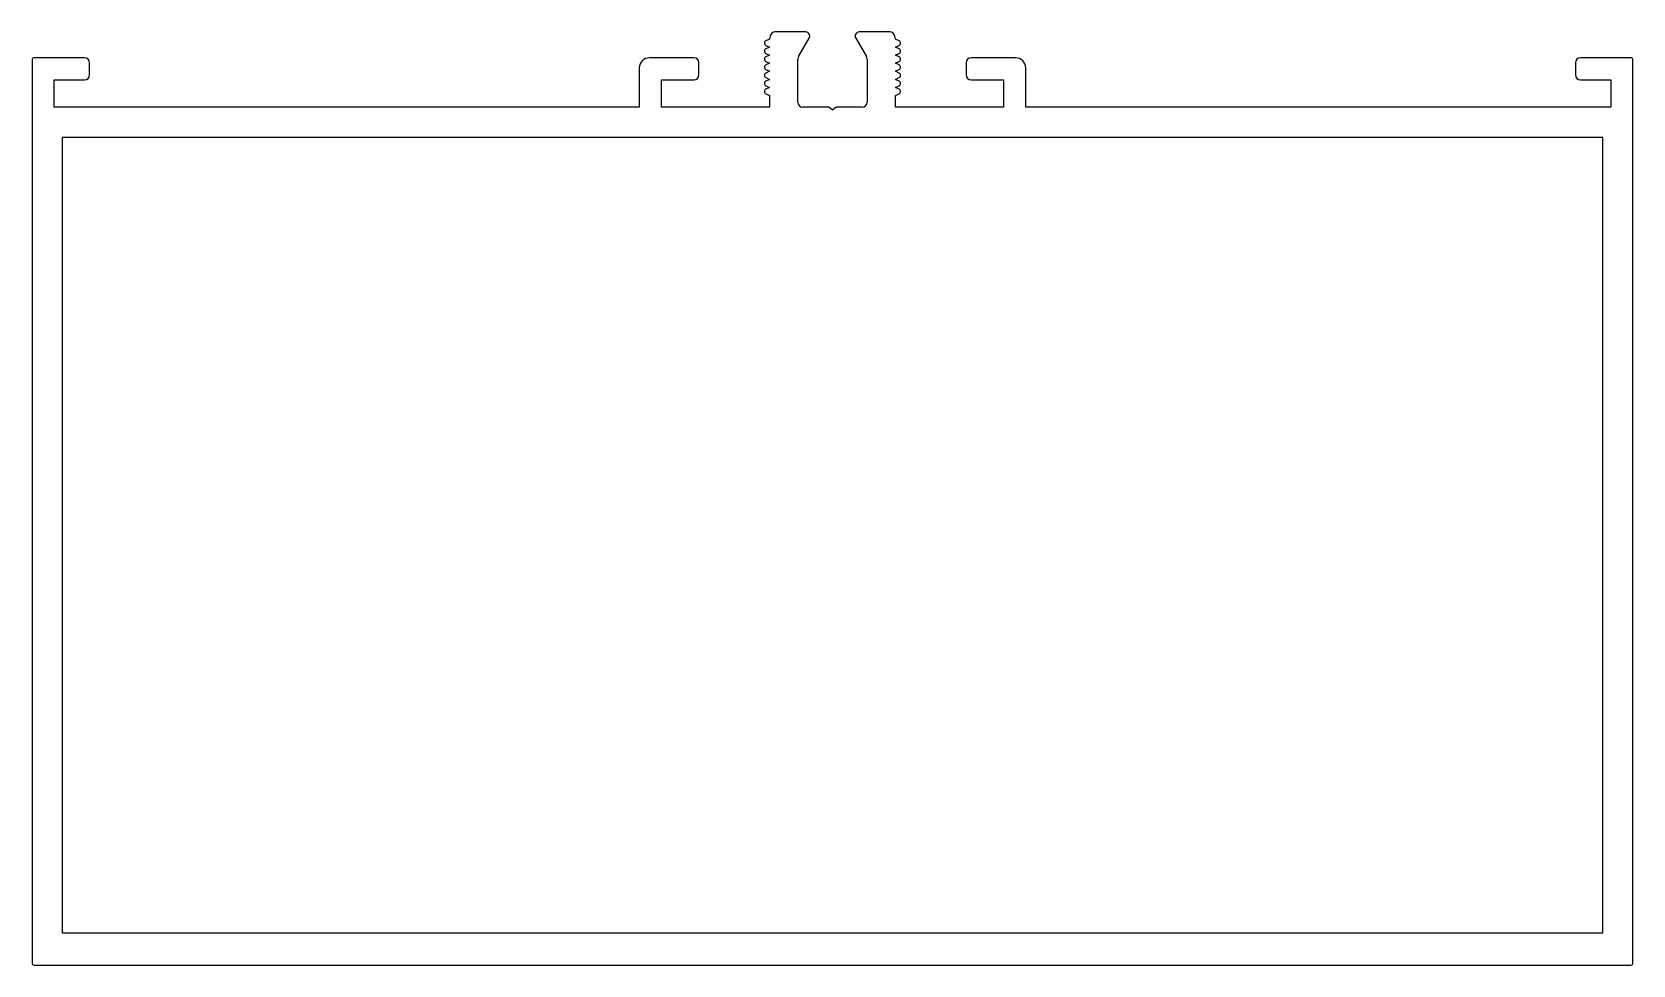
# Model space of a CAD drawing. Extents: x 1053 to 1211, y 2527 to 2619.
import ezdxf

# ---------------------------------------------------------------- set-up
doc = ezdxf.new("R2010")
doc.units = 0
doc.layers.get('0').update_dxf_attribs({"linetype": 'CONTINUOUS'})

msp = doc.modelspace()

# ---------------------------------------------------------------- linework, layer by layer
at = {"color": 0}
for p, q in [((1125.68, 2618.64), (1125.31, 2618.47)), ((1125.73, 2618.93), (1125.68, 2618.64)), ((1129.26, 2619.34), (1126.22, 2619.34)), ((1128.55, 2616.9), (1129.61, 2618.74)), ((1134.21, 2618.74), (1135.27, 2616.9)), ((1137.6, 2619.34), (1134.56, 2619.34)), ((1138.14, 2618.64), (1138.09, 2618.93)), ((1138.52, 2618.47), (1138.14, 2618.64)), ((1125.31, 2618.01), (1125.68, 2617.84)), ((1125.68, 2617.84), (1125.31, 2617.67)), ((1125.31, 2617.21), (1125.68, 2617.04)), ((1125.68, 2617.04), (1125.31, 2616.87)), ((1138.14, 2617.84), (1138.52, 2618.01)), ((1138.52, 2617.67), (1138.14, 2617.84)), ((1138.14, 2617.04), (1138.52, 2617.21)), ((1138.52, 2616.87), (1138.14, 2617.04)), ((1052.56, 2616.58), (1052.56, 2526.98)), ((1057.76, 2616.78), (1052.76, 2616.78)), ((1058.26, 2615.08), (1058.26, 2616.28)), ((1112.76, 2615.78), (1112.76, 2611.88)), ((1118.16, 2616.78), (1113.76, 2616.78)), ((1118.66, 2615.08), (1118.66, 2616.28)), ((1125.31, 2616.41), (1125.68, 2616.24)), ((1125.68, 2616.24), (1125.31, 2616.07)), ((1125.31, 2615.61), (1125.68, 2615.44)), ((1125.68, 2615.44), (1125.31, 2615.27)), ((1128.48, 2612.38), (1128.48, 2616.65)), ((1135.34, 2616.65), (1135.34, 2612.38)), ((1138.14, 2616.24), (1138.52, 2616.41)), ((1138.52, 2616.07), (1138.14, 2616.24)), ((1138.14, 2615.44), (1138.52, 2615.61)), ((1138.52, 2615.27), (1138.14, 2615.44)), ((1145.16, 2616.28), (1145.16, 2615.08)), ((1150.06, 2616.78), (1145.66, 2616.78)), ((1151.06, 2611.88), (1151.06, 2615.78)), ((1205.56, 2616.28), (1205.56, 2615.08)), ((1211.06, 2616.78), (1206.06, 2616.78)), ((1211.26, 2526.98), (1211.26, 2616.58)), ((1054.76, 2611.88), (1054.76, 2614.58)), ((1054.76, 2614.58), (1057.76, 2614.58)), ((1114.96, 2611.88), (1114.96, 2614.58)), ((1114.96, 2614.58), (1118.16, 2614.58)), ((1125.31, 2614.81), (1125.68, 2614.64)), ((1125.68, 2614.64), (1125.31, 2614.47)), ((1125.31, 2614.01), (1125.68, 2613.84)), ((1125.68, 2613.84), (1125.31, 2613.67)), ((1138.14, 2614.64), (1138.52, 2614.81)), ((1138.52, 2614.47), (1138.14, 2614.64)), ((1138.14, 2613.84), (1138.52, 2614.01)), ((1138.52, 2613.67), (1138.14, 2613.84)), ((1145.66, 2614.58), (1148.86, 2614.58)), ((1148.86, 2614.58), (1148.86, 2611.88)), ((1206.06, 2614.58), (1209.06, 2614.58)), ((1209.06, 2614.58), (1209.06, 2611.88)), ((1125.31, 2613.21), (1125.68, 2613.04)), ((1125.68, 2613.04), (1125.68, 2611.88)), ((1138.14, 2613.04), (1138.52, 2613.21)), ((1138.14, 2611.88), (1138.14, 2613.04)), ((1112.76, 2611.88), (1054.76, 2611.88)), ((1125.68, 2611.88), (1114.96, 2611.88)), ((1131.55, 2611.88), (1128.98, 2611.88)), ((1131.91, 2611.58), (1131.55, 2611.88)), ((1132.27, 2611.88), (1131.91, 2611.58)), ((1134.84, 2611.88), (1132.27, 2611.88)), ((1148.86, 2611.88), (1138.14, 2611.88)), ((1209.06, 2611.88), (1151.06, 2611.88)), ((1208.26, 2608.88), (1055.56, 2608.88)), ((1055.56, 2608.88), (1055.56, 2529.98)), ((1208.26, 2529.98), (1208.26, 2608.88)), ((1055.56, 2529.98), (1208.26, 2529.98)), ((1052.76, 2526.78), (1211.06, 2526.78))]:
    msp.add_line(p, q, dxfattribs=at)
for centre, radius, start, end in [((1126.22, 2618.84), 0.5, 90, 170), ((1129.26, 2618.94), 0.4, 330, 90), ((1134.56, 2618.94), 0.4, 90, 210), ((1137.6, 2618.84), 0.5, 10, 90), ((1125.41, 2618.24), 0.25, 114.7804, 245.2196), ((1125.41, 2617.44), 0.25, 114.7804, 245.2196), ((1138.41, 2618.24), 0.25, 294.7804, 65.2196), ((1138.41, 2617.44), 0.25, 294.7804, 65.2196), ((1052.76, 2616.58), 0.2, 90, 180), ((1057.76, 2616.28), 0.5, 0, 90), ((1113.76, 2615.78), 1, 90, 180), ((1118.16, 2616.28), 0.5, 0, 90), ((1125.41, 2616.64), 0.25, 114.7804, 245.2196), ((1125.41, 2615.84), 0.25, 114.7804, 245.2196), ((1128.98, 2616.65), 0.5, 150, 180), ((1134.84, 2616.65), 0.5, 0, 30), ((1138.41, 2616.64), 0.25, 294.7804, 65.2196), ((1138.41, 2615.84), 0.25, 294.7804, 65.2196), ((1145.66, 2616.28), 0.5, 90, 180), ((1150.06, 2615.78), 1, 0, 90), ((1206.06, 2616.28), 0.5, 90, 180), ((1211.06, 2616.58), 0.2, 0, 90), ((1057.76, 2615.08), 0.5, 270, 0), ((1118.16, 2615.08), 0.5, 270, 0), ((1125.41, 2615.04), 0.25, 114.7804, 245.2196), ((1125.41, 2614.24), 0.25, 114.7804, 245.2196), ((1138.41, 2615.04), 0.25, 294.7804, 65.2196), ((1138.41, 2614.24), 0.25, 294.7804, 65.2196), ((1145.66, 2615.08), 0.5, 180, 270), ((1206.06, 2615.08), 0.5, 180, 270), ((1125.41, 2613.44), 0.25, 114.7804, 245.2196), ((1128.98, 2612.38), 0.5, 180, 270), ((1134.84, 2612.38), 0.5, 270, 0), ((1138.41, 2613.44), 0.25, 294.7804, 65.2196), ((1052.76, 2526.98), 0.2, 180, 270), ((1211.06, 2526.98), 0.2, 270, 360)]:
    msp.add_arc(centre, radius, start, end, dxfattribs=at)

doc.saveas('drawing.dxf')
